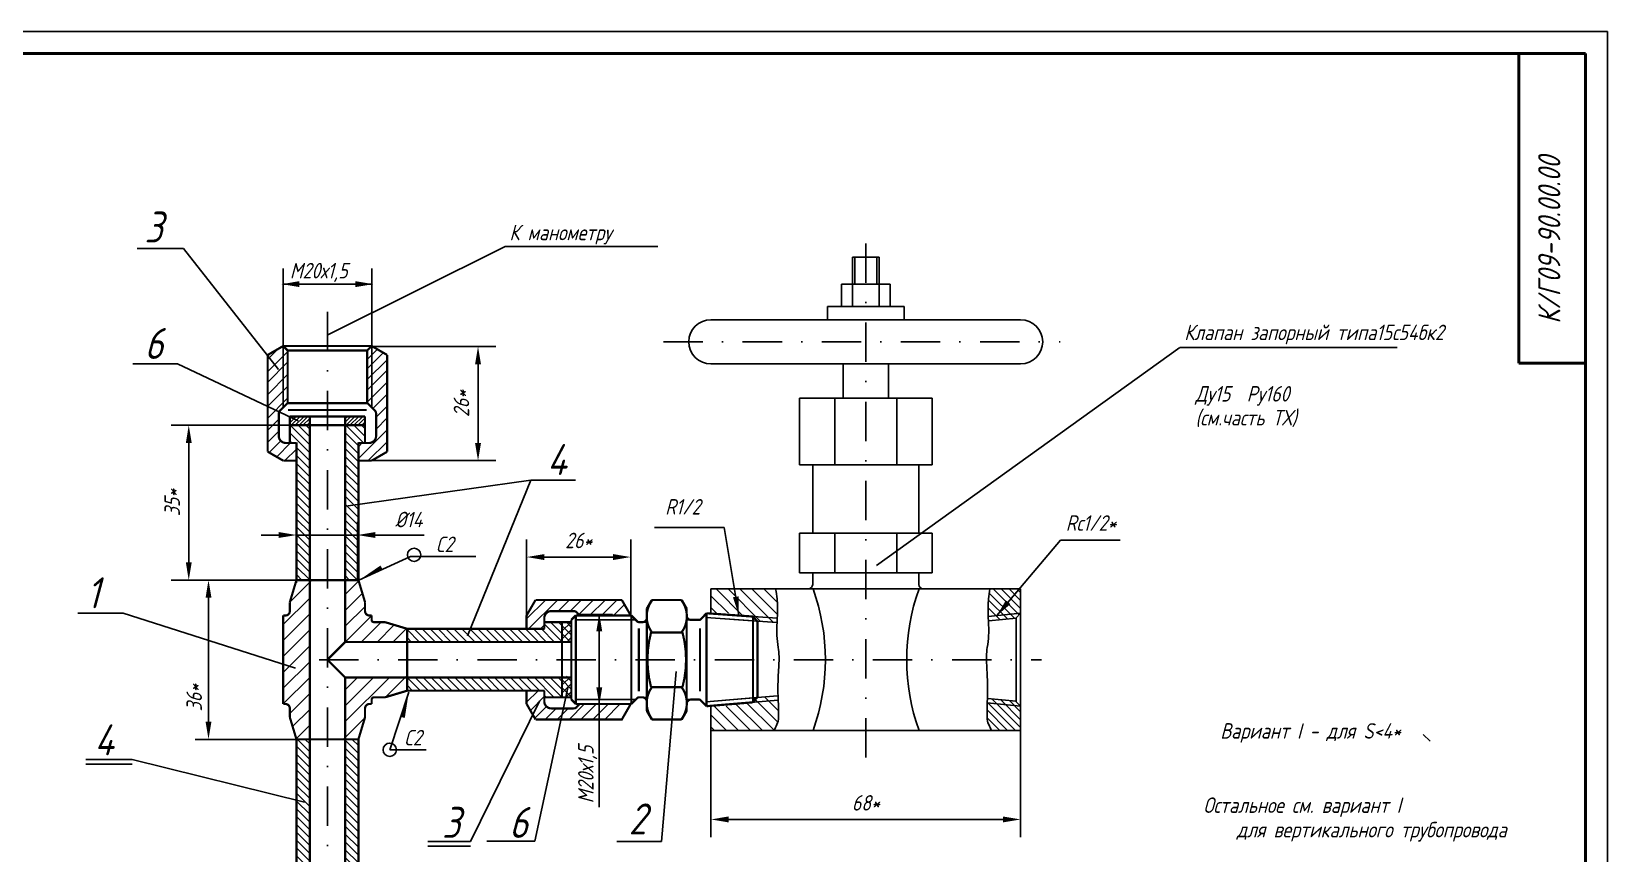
# Model space of a CAD drawing. Header units: inches. Extents: x 1065 to 7392, y 1020 to 3127.
# Drawn here: x 3474.3 to 3830.5, y 1677.3 to 1863.1 of the extents above; entities that cross this region are included whole.
import ezdxf
from ezdxf.enums import TextEntityAlignment as Align

# ---------------------------------------------------------------- set-up
doc = ezdxf.new("R2010")
doc.units = ezdxf.units.IN
doc.header["$LTSCALE"] = 0.7
doc.header["$MEASUREMENT"] = 0
doc.linetypes.add('DASHDOT', pattern=[25.4, 12.7, -6.35, 0, -6.35])
doc.styles.add('ROMANC', font='romanc', dxfattribs={"width": 0.8, "oblique": 15, "height": 3.5})
doc.styles.get("Standard").update_dxf_attribs({"font": 'romand.shx', "width": 0.8, "oblique": 15, "height": 3.5})
doc.dimstyles.get("Standard").update_dxf_attribs({"dimtxt": 3.5, "dimasz": 4, "dimexe": 4, "dimexo": 0, "dimgap": 2, "dimtad": 1, "dimdec": 0, "dimdsep": 46, "dimtxsty": 'Standard', "dimcen": 0.09, "dimadec": 0, "dimazin": 0, "dimtfac": 1, "dimtdec": 0, "dimtmove": 0, "dimatfit": 3, "dimfxl": 0, "dimtolj": 1, "dimtzin": 0, "dimlwd": 25, "dimlwe": 25, "dimarcsym": 0})

# ---------------------------------------------------------------- blocks, each defined once
blk = doc.blocks.new('*X140')
at = {"color": 0}
for p, q in [((659.41, 734.85), (661.46, 736.89)), ((659.41, 736.65), (659.66, 736.89)), ((661.53, 734), (659.41, 736.12)), ((659.41, 733.05), (661.53, 735.17)), ((661.35, 732.39), (659.41, 734.32)), ((661.53, 735.79), (660.44, 736.89)), ((659.55, 732.39), (659.41, 732.52)), ((660.55, 732.39), (661.53, 733.38))]:
    blk.add_line(p, q, dxfattribs=at)
blk = doc.blocks.new('*D334')
at = {"color": 0, "lineweight": 25}
for p, q in [((3551.44, 1791.87), (3579.23, 1791.87)), ((3575.23, 1787.87), (3575.23, 1770.1)), ((3551.2, 1766.1), (3579.23, 1766.1))]:
    blk.add_line(p, q, dxfattribs=at)
for points in [[(3574.56, 1787.87), (3575.9, 1787.87), (3575.23, 1791.87)], [(3574.56, 1770.1), (3575.9, 1770.1), (3575.23, 1766.1)]]:
    blk.add_solid(points, dxfattribs=at)
at = {"layer": 'DEFPOINTS', "color": 0, "lineweight": 25}
for p in [(3551.44, 1791.87), (3551.2, 1766.1), (3575.23, 1766.1)]:
    blk.add_point(p, dxfattribs=at)
at = {"color": 0, "lineweight": 25, "insert": (3571.48, 1778.99), "char_height": 3.5, "attachment_point": 5, "rotation": 90}
blk.add_mtext('\\A1;26*', dxfattribs=at)
blk = doc.blocks.new('*D335')
at = {"color": 0, "lineweight": 25}
for p, q in [((3532.7, 1774.1), (3505.86, 1774.1)), ((3509.86, 1770.1), (3509.86, 1743.1)), ((3534.2, 1739.1), (3505.86, 1739.1))]:
    blk.add_line(p, q, dxfattribs=at)
for points in [[(3509.2, 1770.1), (3510.53, 1770.1), (3509.86, 1774.1)], [(3509.2, 1743.1), (3510.53, 1743.1), (3509.86, 1739.1)]]:
    blk.add_solid(points, dxfattribs=at)
at = {"layer": 'DEFPOINTS', "color": 0, "lineweight": 25}
for p in [(3532.7, 1774.1), (3509.86, 1739.1), (3534.2, 1739.1)]:
    blk.add_point(p, dxfattribs=at)
at = {"color": 0, "lineweight": 25, "insert": (3506.11, 1756.6), "char_height": 3.5, "attachment_point": 5, "rotation": 90}
blk.add_mtext('\\A1;35*', dxfattribs=at)
blk = doc.blocks.new('*D353')
at = {"color": 0, "lineweight": 25}
for p, q in [((3586.2, 1730.33), (3586.2, 1748.31)), ((3609.75, 1731.1), (3609.75, 1748.31)), ((3590.2, 1744.31), (3605.75, 1744.31))]:
    blk.add_line(p, q, dxfattribs=at)
for points in [[(3590.2, 1744.98), (3590.2, 1743.64), (3586.2, 1744.31)], [(3605.75, 1744.98), (3605.75, 1743.64), (3609.75, 1744.31)]]:
    blk.add_solid(points, dxfattribs=at)
at = {"layer": 'DEFPOINTS', "color": 0, "lineweight": 25}
for p in [(3609.75, 1744.31), (3609.75, 1731.1), (3586.2, 1730.33)]:
    blk.add_point(p, dxfattribs=at)
at = {"color": 0, "lineweight": 25, "insert": (3597.97, 1748.06), "char_height": 3.5, "attachment_point": 5}
blk.add_mtext('\\A1;26*', dxfattribs=at)
blk = doc.blocks.new('*D354')
at = {"color": 0, "lineweight": 25}
for p, q in [((3627.85, 1705.1), (3627.85, 1681)), ((3697.85, 1705.1), (3697.85, 1681)), ((3631.85, 1685), (3693.85, 1685))]:
    blk.add_line(p, q, dxfattribs=at)
for points in [[(3631.85, 1685.67), (3631.85, 1684.33), (3627.85, 1685)], [(3693.85, 1685.67), (3693.85, 1684.33), (3697.85, 1685)]]:
    blk.add_solid(points, dxfattribs=at)
at = {"layer": 'DEFPOINTS', "color": 0, "lineweight": 25}
for p in [(3627.85, 1705.1), (3697.85, 1705.1), (3697.85, 1685)]:
    blk.add_point(p, dxfattribs=at)
at = {"color": 0, "lineweight": 25, "insert": (3662.85, 1688.75), "char_height": 3.5, "attachment_point": 5}
blk.add_mtext('\\A1;68*', dxfattribs=at)

msp = doc.modelspace()

# ---------------------------------------------------------------- hatches: boundary and pattern name
at = {"lineweight": 25}
h = msp.add_hatch(dxfattribs=at)
h.set_pattern_fill('ANSI31', color=256, scale=5, style=0)
h.set_pattern_definition([(45, (1861.792, 877.1487), (-0.44194174, 0.44194174), [])])
h.paths.add_polyline_path([(3537.2, 1776.1), (3532.7, 1776.1), (3532.7, 1774.1), (3537.2, 1774.1)])
h.paths.add_polyline_path([(3549.7, 1776.1), (3545.2, 1776.1), (3545.2, 1774.1), (3549.7, 1774.1)])
h = msp.add_hatch(dxfattribs=at)
h.set_pattern_fill('ANSI31', color=256, scale=10, angle=90, style=0)
h.set_pattern_definition([(135, (2347.0752, 820.3733), (-0.8838835, -0.8838835), [])])
h.paths.add_polyline_path([(3537.2, 1703.1), (3534.2, 1703.1), (3534.2, 1672.1), (3532.7, 1672.1), (3532.7, 1668.87), (3533.47, 1668.1), (3537.2, 1668.1)])
h.paths.add_polyline_path([(3545.2, 1668.1), (3549.7, 1668.1), (3549.7, 1671.63), (3549.23, 1672.1), (3548.2, 1672.1), (3548.2, 1703.1), (3545.2, 1703.1)])

# ---------------------------------------------------------------- linework, layer by layer
for p, q in [((3236.46, 1863.11), (3830.46, 1863.11)), ((3830.46, 1863.11), (3830.46, 1022.11)), ((3541.32, 1794.52), (3581.39, 1814.54)), ((3581.39, 1814.54), (3615.89, 1814.54)), ((3659.85, 1812.11), (3665.85, 1812.11)), ((3659.85, 1812.11), (3659.85, 1800.97)), ((3660.35, 1812.11), (3660.35, 1805.97)), ((3665.35, 1812.11), (3665.35, 1805.97)), ((3665.85, 1812.11), (3665.85, 1800.97)), ((3657.35, 1805.97), (3668.35, 1805.97)), ((3657.35, 1805.97), (3657.35, 1800.97)), ((3668.35, 1805.97), (3668.35, 1800.97)), ((3654.18, 1800.97), (3671.52, 1800.97)), ((3654.18, 1797.97), (3654.18, 1800.97)), ((3671.52, 1797.97), (3671.52, 1800.97)), ((3627.87, 1797.97), (3697.84, 1797.97)), ((3733.89, 1791.68), (3782.91, 1791.68)), ((3627.87, 1787.97), (3697.84, 1787.97)), ((3657.72, 1780.19), (3657.72, 1787.97)), ((3667.98, 1780.19), (3667.98, 1787.97)), ((3531.2, 1779.26), (3531.2, 1786.07)), ((3531.2, 1779.28), (3531.2, 1786.07)), ((3531.2, 1778.11), (3531.2, 1786.07)), ((3551.2, 1779.28), (3551.2, 1786.07)), ((3551.2, 1778.14), (3551.2, 1786.07)), ((3647.85, 1780.19), (3677.85, 1780.19)), ((3647.85, 1765.19), (3677.85, 1765.19)), ((3650.85, 1759.74), (3650.85, 1765.19)), ((3674.85, 1759.74), (3674.85, 1765.19)), ((3650.85, 1762.78), (3650.85, 1749.74)), ((3674.85, 1762.78), (3674.85, 1749.74)), ((3630.87, 1750.98), (3615.13, 1750.98)), ((3634.14, 1731.09), (3630.87, 1750.98)), ((3647.85, 1749.74), (3677.85, 1749.74)), ((3692.49, 1731.09), (3706.82, 1748.14)), ((3706.82, 1748.14), (3720.37, 1748.14)), ((3548.3, 1739.05), (3559.96, 1744.43)), ((3559.96, 1744.43), (3574.73, 1744.43)), ((3534.2, 1739.1), (3541.2, 1739.1)), ((3534.2, 1739.1), (3548.2, 1739.1)), ((3537.2, 1739.1), (3537.2, 1721.1)), ((3548.2, 1739.1), (3541.2, 1739.1)), ((3647.85, 1740.74), (3677.85, 1740.74)), ((3650.85, 1738.1), (3650.85, 1740.74)), ((3674.85, 1738.1), (3674.85, 1740.74)), ((3627.85, 1737.1), (3649.85, 1737.1)), ((3697.85, 1737.1), (3642.48, 1737.1)), ((3597.32, 1731.12), (3596.32, 1730.12)), ((3599.38, 1731.1), (3609.88, 1731.1)), ((3611.38, 1729.6), (3609.88, 1731.1)), ((3609.88, 1731.1), (3609.88, 1711.11)), ((3613.38, 1732.69), (3613.38, 1721.1)), ((3622.38, 1721.1), (3622.38, 1732.69)), ((3625.38, 1730.1), (3626.91, 1731.62)), ((3627.85, 1731.54), (3642.84, 1730.48)), ((3637.36, 1730.87), (3638.28, 1729.8)), ((3697.85, 1731.6), (3690.54, 1730.9)), ((3697.85, 1731.6), (3696.85, 1730.6)), ((3559.2, 1728.1), (3559.2, 1721.1)), ((3596.32, 1730.12), (3596.32, 1712.11)), ((3596.32, 1730.12), (3596.32, 1712.11)), ((3596.32, 1730.12), (3596.32, 1712.11)), ((3596.32, 1730.12), (3596.32, 1712.11)), ((3596.32, 1730.12), (3596.32, 1712.11)), ((3596.38, 1730.12), (3596.38, 1712.11)), ((3596.38, 1730.12), (3596.38, 1712.11)), ((3596.38, 1730.12), (3596.38, 1712.11)), ((3596.38, 1730.12), (3596.38, 1712.11)), ((3596.38, 1730.12), (3596.38, 1712.11)), ((3596.38, 1730.12), (3596.38, 1712.11)), ((3596.38, 1730.12), (3596.38, 1712.11)), ((3597.32, 1730.1), (3609.88, 1730.1)), ((3598.38, 1730.1), (3610.88, 1730.1)), ((3610.88, 1730.1), (3610.88, 1730.06)), ((3610.88, 1730.1), (3610.88, 1730.06)), ((3611.38, 1729.6), (3613.38, 1729.6)), ((3611.56, 1727.73), (3611.56, 1714.26)), ((3622.38, 1730.1), (3625.38, 1730.1)), ((3625.38, 1730.1), (3625.38, 1730.05)), ((3626.76, 1730.61), (3642.74, 1729.48)), ((3626.81, 1730.61), (3638.28, 1729.8)), ((3638.38, 1729.68), (3638.38, 1712.7)), ((3696.85, 1730.5), (3690.66, 1729.91)), ((3696.85, 1730.6), (3696.85, 1711.55)), ((3531.2, 1711.1), (3531.2, 1721.1)), ((3559.2, 1714.1), (3559.2, 1721.1)), ((3613.38, 1709.51), (3613.38, 1721.1)), ((3622.38, 1721.1), (3622.38, 1709.51)), ((3559.58, 1713.8), (3555.28, 1700.75)), ((3597.32, 1711.11), (3596.32, 1712.11)), ((3597.32, 1712.1), (3610.88, 1712.1)), ((3598.38, 1712.1), (3609.88, 1712.1)), ((3598.39, 1712.1), (3610.88, 1712.1)), ((3599.38, 1711.1), (3609.88, 1711.1)), ((3611.38, 1712.6), (3609.88, 1711.1)), ((3610.88, 1712.1), (3610.88, 1712.14)), ((3611.38, 1712.6), (3613.38, 1712.6)), ((3613.38, 1711.31), (3613.38, 1711.6)), ((3622.38, 1712.1), (3625.38, 1712.1)), ((3622.38, 1709.51), (3622.38, 1711.31)), ((3625.38, 1712.1), (3626.91, 1710.58)), ((3626.75, 1711.59), (3642.94, 1712.95)), ((3626.8, 1711.6), (3638.26, 1712.56)), ((3627.85, 1710.68), (3643.06, 1711.96)), ((3637.35, 1711.48), (3638.26, 1712.56)), ((3697.85, 1710.6), (3690.31, 1711.35)), ((3696.85, 1711.7), (3690.34, 1712.35)), ((3697.85, 1710.6), (3696.85, 1711.6)), ((3534.2, 1703.1), (3548.2, 1703.1)), ((3627.85, 1705.1), (3649.91, 1705.1)), ((3697.85, 1705.1), (3642.1, 1705.1)), ((3555.3, 1700.73), (3563.53, 1700.73))]:
    msp.add_line(p, q)
at = {"lineweight": 50}
for p, q in [((3256.46, 1858.11), (3825.46, 1858.11)), ((3810.46, 1858.11), (3810.46, 1788.11)), ((3825.46, 1858.11), (3825.46, 1027.11)), ((3810.46, 1788.11), (3825.46, 1788.11))]:
    msp.add_line(p, q, dxfattribs=at)
at = {"lineweight": 25}
for p, q in [((3508.71, 1814.09), (3498.19, 1814.09)), ((3530.13, 1786.68), (3508.71, 1814.09)), ((3733.85, 1791.67), (3665.27, 1742.41)), ((3507.32, 1788.02), (3497.22, 1788.02)), ((3534.56, 1775.11), (3507.32, 1788.02)), ((3587.16, 1761.67), (3545.37, 1755.8)), ((3572.84, 1726.47), (3587.16, 1761.67)), ((3587.16, 1761.67), (3597.26, 1761.67)), ((3495.01, 1731.66), (3484.83, 1731.66)), ((3533.97, 1719.16), (3495.01, 1731.66)), ((3620.01, 1718.46), (3616.72, 1679.98)), ((3595.61, 1715.13), (3588.09, 1680.12)), ((3573.52, 1679.98), (3589.13, 1711.76)), ((3788.83, 1704.2), (3790.42, 1702.71)), ((3497.04, 1698.53), (3486.57, 1698.53)), ((3497.04, 1697.53), (3486.57, 1697.53)), ((3536.01, 1688.93), (3497.04, 1698.53)), ((3573.52, 1679.98), (3563.9, 1679.98)), ((3573.52, 1678.98), (3563.9, 1678.98)), ((3588.09, 1680.12), (3577.19, 1680.12)), ((3616.72, 1679.98), (3606.63, 1679.98))]:
    msp.add_line(p, q, dxfattribs=at)
at = {"linetype": 'DASHDOT'}
for p, q in [((3662.85, 1815.18), (3662.85, 1696.25)), ((3541.2, 1799.73), (3541.2, 1352.79)), ((3617.15, 1792.97), (3706.77, 1792.97)), ((3539.32, 1721.1), (3702.58, 1721.1))]:
    msp.add_line(p, q, dxfattribs=at)
at = {"color": 0, "linetype": 'ByBlock'}
for p, q in [((3531.2, 1786.07), (3531.2, 1809.55)), ((3551.2, 1786.07), (3551.2, 1809.55)), ((3531.2, 1806), (3551.2, 1806)), ((3531.2, 1778.11), (3531.2, 1785.53)), ((3534.2, 1738.46), (3534.2, 1752.29)), ((3548, 1739.1), (3548, 1752.29)), ((3530.2, 1749.29), (3526.2, 1749.29)), ((3534.2, 1749.29), (3548, 1749.29)), ((3552, 1749.29), (3556, 1749.29)), ((3556, 1749.29), (3563.04, 1749.29)), ((3534.2, 1739.1), (3511.32, 1739.1)), ((3514.32, 1735.1), (3514.32, 1707.1)), ((3597.99, 1731.35), (3605.63, 1731.35)), ((3602.63, 1731.35), (3602.63, 1711.1)), ((3598.21, 1711.1), (3605.63, 1711.1)), ((3602.63, 1711.1), (3602.63, 1687.8)), ((3534.2, 1703.1), (3511.32, 1703.1))]:
    msp.add_line(p, q, dxfattribs=at)
at = {"color": 0}
for p, q in [((3527.7, 1789.01), (3530.04, 1791.35)), ((3551.2, 1791.67), (3551.42, 1791.89)), ((3527.7, 1786.23), (3532.2, 1790.73)), ((3527.7, 1789.72), (3528.34, 1790.37)), ((3527.7, 1783.85), (3532.2, 1788.35)), ((3550.2, 1788.97), (3552.35, 1791.12)), ((3550.2, 1786.88), (3553.82, 1790.5)), ((3550.2, 1784.41), (3554.7, 1788.91)), ((3527.7, 1781.08), (3532.2, 1785.58)), ((3550.2, 1782.03), (3554.7, 1786.53)), ((3527.7, 1778.39), (3532.2, 1782.89)), ((3550.2, 1779.33), (3554.7, 1783.83)), ((3551.45, 1777.89), (3554.7, 1781.14)), ((3527.7, 1775.69), (3532.2, 1780.19)), ((3552.2, 1775.94), (3554.7, 1778.44)), ((3527.7, 1773), (3530.2, 1775.5)), ((3532.76, 1774.1), (3537.2, 1769.66)), ((3534.56, 1774.1), (3537.2, 1771.46)), ((3536.35, 1774.1), (3537.2, 1773.25)), ((3545.33, 1774.1), (3549.33, 1770.1)), ((3547.13, 1774.1), (3549.7, 1771.53)), ((3548.93, 1774.1), (3549.7, 1773.33)), ((3552.2, 1773.25), (3554.7, 1775.75)), ((3527.7, 1770.3), (3530.2, 1772.8)), ((3528.03, 1767.94), (3530.66, 1770.57)), ((3529.73, 1766.95), (3532.88, 1770.1)), ((3532.7, 1772.36), (3537.2, 1767.86)), ((3532.7, 1770.57), (3533.17, 1770.1)), ((3545.2, 1772.44), (3548.2, 1769.44)), ((3545.2, 1770.64), (3548.2, 1767.64)), ((3548.2, 1766.56), (3554.7, 1773.06)), ((3548.2, 1769.25), (3549.05, 1770.1)), ((3550.43, 1766.1), (3554.7, 1770.36)), ((3531.58, 1766.1), (3534.2, 1768.72)), ((3534.2, 1769.07), (3537.2, 1766.07)), ((3534.2, 1767.27), (3537.2, 1764.27)), ((3545.2, 1768.84), (3548.2, 1765.84)), ((3545.2, 1767.05), (3548.2, 1764.05)), ((3534.2, 1765.48), (3537.2, 1762.48)), ((3534.2, 1763.68), (3537.2, 1760.68)), ((3545.2, 1765.25), (3548.2, 1762.25)), ((3545.2, 1763.46), (3548.2, 1760.46)), ((3534.2, 1761.88), (3537.2, 1758.88)), ((3534.2, 1760.09), (3537.2, 1757.09)), ((3545.2, 1761.66), (3548.2, 1758.66)), ((3545.2, 1759.86), (3548.2, 1756.86)), ((3534.2, 1758.29), (3537.2, 1755.29)), ((3534.2, 1756.5), (3537.2, 1753.5)), ((3545.2, 1758.07), (3548.2, 1755.07)), ((3545.2, 1756.27), (3548.2, 1753.27)), ((3534.2, 1754.7), (3537.2, 1751.7)), ((3534.2, 1752.9), (3537.2, 1749.9)), ((3545.2, 1754.48), (3548.2, 1751.48)), ((3545.2, 1752.68), (3548.2, 1749.68)), ((3534.2, 1751.11), (3537.2, 1748.11)), ((3534.2, 1749.31), (3537.2, 1746.31)), ((3545.2, 1750.88), (3548.2, 1747.88)), ((3545.2, 1749.09), (3548.2, 1746.09)), ((3534.2, 1747.52), (3537.2, 1744.52)), ((3534.2, 1745.72), (3537.2, 1742.72)), ((3545.2, 1747.29), (3548.2, 1744.29)), ((3545.2, 1745.5), (3548.2, 1742.5)), ((3534.2, 1743.92), (3537.2, 1740.92)), ((3534.2, 1742.13), (3537.2, 1739.13)), ((3545.2, 1743.7), (3548.2, 1740.7)), ((3545.2, 1741.9), (3548, 1739.1)), ((3532.71, 1734.13), (3537.68, 1739.1)), ((3534.2, 1740.33), (3535.43, 1739.1)), ((3545.2, 1740.11), (3546.21, 1739.1)), ((3545.2, 1735.84), (3548.26, 1738.9)), ((3531.2, 1729.03), (3537.2, 1735.03)), ((3545.2, 1732.25), (3549.09, 1736.14)), ((3586.2, 1730.33), (3590.46, 1734.6)), ((3586.66, 1728.1), (3593.16, 1734.6)), ((3593.35, 1732.1), (3595.85, 1734.6)), ((3596.05, 1732.1), (3598.55, 1734.6)), ((3597.99, 1731.35), (3601.24, 1734.6)), ((3600.43, 1731.1), (3603.93, 1734.6)), ((3603.13, 1731.1), (3606.63, 1734.6)), ((3631.84, 1731.6), (3627.85, 1735.58)), ((3635.1, 1731.03), (3629.03, 1737.1)), ((3639.08, 1729.74), (3631.72, 1737.1)), ((3641.98, 1729.54), (3634.42, 1737.1)), ((3642.88, 1731.34), (3637.11, 1737.1)), ((3642.87, 1734.03), (3639.81, 1737.1)), ((3694.85, 1730.31), (3690.56, 1734.6)), ((3696.49, 1730.46), (3690.77, 1736.18)), ((3697.5, 1731.25), (3691.65, 1737.1)), ((3697.85, 1732.69), (3693.44, 1737.1)), ((3697.85, 1734.49), (3695.24, 1737.1)), ((3697.85, 1736.28), (3697.04, 1737.1)), ((3531.2, 1725.44), (3537.2, 1731.44)), ((3545.2, 1728.66), (3549.7, 1733.16)), ((3545.23, 1725.1), (3551.2, 1731.07)), ((3605.81, 1731.1), (3608.31, 1733.59)), ((3605.82, 1731.1), (3606.04, 1731.32)), ((3629.14, 1731.6), (3627.85, 1732.89)), ((3693.21, 1730.15), (3690.49, 1732.87)), ((3531.2, 1721.84), (3537.2, 1727.84)), ((3548.82, 1725.1), (3553.32, 1729.6)), ((3552.41, 1725.1), (3556.29, 1728.97)), ((3556, 1725.1), (3559.05, 1728.14)), ((3562, 1725.1), (3559.2, 1727.9)), ((3563.8, 1725.1), (3560.8, 1728.1)), ((3565.6, 1725.1), (3562.6, 1728.1)), ((3567.39, 1725.1), (3564.39, 1728.1)), ((3569.19, 1725.1), (3566.19, 1728.1)), ((3570.98, 1725.1), (3567.98, 1728.1)), ((3572.78, 1725.1), (3569.78, 1728.1)), ((3574.58, 1725.1), (3571.58, 1728.1)), ((3576.37, 1725.1), (3573.37, 1728.1)), ((3578.17, 1725.1), (3575.17, 1728.1)), ((3579.97, 1725.1), (3576.97, 1728.1)), ((3581.76, 1725.1), (3578.76, 1728.1)), ((3583.56, 1725.1), (3580.56, 1728.1)), ((3585.35, 1725.1), (3582.35, 1728.1)), ((3587.15, 1725.1), (3584.15, 1728.1)), ((3588.95, 1725.1), (3585.95, 1728.1)), ((3590.74, 1725.1), (3587.74, 1728.1)), ((3589.35, 1728.1), (3590.2, 1728.95)), ((3592.54, 1725.1), (3589.54, 1728.1)), ((3594.2, 1725.23), (3590.2, 1729.23)), ((3594.2, 1727.03), (3591.63, 1729.6)), ((3594.2, 1728.83), (3593.43, 1729.6)), ((3531.2, 1718.25), (3537.2, 1724.25)), ((3560.21, 1725.1), (3559.2, 1726.11)), ((3531.2, 1714.66), (3537.2, 1720.66)), ((3531.23, 1711.1), (3537.2, 1717.07)), ((3545.2, 1707.11), (3555.19, 1717.1)), ((3545.2, 1714.29), (3548, 1717.1)), ((3545.2, 1710.7), (3551.6, 1717.1)), ((3554.32, 1712.63), (3558.78, 1717.1)), ((3558.78, 1717.1), (3559.2, 1717.52)), ((3562.23, 1714.1), (3559.23, 1717.1)), ((3564.02, 1714.1), (3561.02, 1717.1)), ((3565.82, 1714.1), (3562.82, 1717.1)), ((3567.62, 1714.1), (3564.62, 1717.1)), ((3569.41, 1714.1), (3566.41, 1717.1)), ((3571.21, 1714.1), (3568.21, 1717.1)), ((3573, 1714.1), (3570, 1717.1)), ((3574.8, 1714.1), (3571.8, 1717.1)), ((3576.6, 1714.1), (3573.6, 1717.1)), ((3578.39, 1714.1), (3575.39, 1717.1)), ((3580.19, 1714.1), (3577.19, 1717.1)), ((3581.98, 1714.1), (3578.98, 1717.1)), ((3583.78, 1714.1), (3580.78, 1717.1)), ((3585.58, 1714.1), (3582.58, 1717.1)), ((3587.37, 1714.1), (3584.37, 1717.1)), ((3589.17, 1714.1), (3586.17, 1717.1)), ((3592.47, 1712.6), (3587.97, 1717.1)), ((3594.2, 1712.66), (3589.76, 1717.1)), ((3594.2, 1714.46), (3591.56, 1717.1)), ((3594.2, 1716.25), (3593.35, 1717.1)), ((3532.7, 1708.98), (3537.2, 1713.48)), ((3560.43, 1714.1), (3559.2, 1715.33)), ((3586.2, 1711.48), (3588.82, 1714.1)), ((3590.67, 1712.6), (3590.2, 1713.07)), ((3533.33, 1706.01), (3537.2, 1709.88)), ((3587.05, 1709.63), (3590.2, 1712.78)), ((3588.04, 1707.93), (3590.67, 1710.56)), ((3590.4, 1707.6), (3592.9, 1710.1)), ((3593.1, 1707.6), (3595.6, 1710.1)), ((3595.79, 1707.6), (3599.29, 1711.1)), ((3598.49, 1707.6), (3601.99, 1711.1)), ((3601.18, 1707.6), (3604.68, 1711.1)), ((3603.87, 1707.6), (3607.37, 1711.1)), ((3634.09, 1705.1), (3628.59, 1710.6)), ((3636.78, 1705.1), (3631.28, 1710.6)), ((3639.48, 1705.1), (3633.43, 1711.15)), ((3642.12, 1705.15), (3635.91, 1711.36)), ((3642.97, 1707), (3637.47, 1712.49)), ((3643.14, 1709.52), (3639.96, 1712.7)), ((3694.91, 1705.1), (3690.25, 1709.76)), ((3696.71, 1705.1), (3690.3, 1711.51)), ((3697.85, 1705.75), (3691.35, 1712.25)), ((3697.85, 1707.55), (3693.34, 1712.05)), ((3697.85, 1709.34), (3695.34, 1711.86)), ((3534.15, 1703.25), (3537.2, 1706.29)), ((3545.2, 1703.52), (3549.66, 1707.98)), ((3631.4, 1705.1), (3627.85, 1708.64)), ((3628.7, 1705.1), (3627.85, 1705.95)), ((3693.12, 1705.1), (3690.26, 1707.96)), ((3544.78, 1703.1), (3545.2, 1703.52)), ((3691.32, 1705.1), (3691.25, 1705.17))]:
    msp.add_line(p, q, dxfattribs=at)
at = {"linetype": 'Continuous'}
for p, q in [((3647.85, 1780.19), (3647.85, 1765.19)), ((3655.85, 1780.19), (3655.85, 1765.19)), ((3669.85, 1780.19), (3669.85, 1765.19)), ((3677.85, 1780.19), (3677.85, 1765.19)), ((3647.85, 1749.74), (3647.85, 1740.74)), ((3655.85, 1749.74), (3655.85, 1740.74)), ((3669.85, 1749.74), (3669.85, 1740.74)), ((3677.85, 1749.74), (3677.85, 1740.74)), ((3627.85, 1737.1), (3627.85, 1731.6)), ((3697.85, 1737.1), (3697.85, 1705.1)), ((3697.85, 1737.1), (3697.85, 1705.1)), ((3597.32, 1731.12), (3597.32, 1711.1)), ((3622.38, 1732.69), (3622.38, 1721.1)), ((3637.38, 1730.86), (3637.38, 1721.1)), ((3637.38, 1730.83), (3637.38, 1711.48)), ((3622.38, 1709.51), (3622.38, 1721.1)), ((3637.38, 1711.48), (3637.38, 1721.1)), ((3627.85, 1710.6), (3627.85, 1705.1))]:
    msp.add_line(p, q, dxfattribs=at)
at = {"const_width": 0.5}
for points in [[(3531.35, 1792.1), (3527.7, 1789.99)], [(3531.2, 1792.02), (3551.2, 1792.02)], [(3531.2, 1792.02), (3532.2, 1791.02)], [(3551.2, 1792.02), (3550.2, 1791.02)], [(3551.05, 1792.1), (3554.7, 1789.99)], [(3527.7, 1768.13), (3527.7, 1789.99)], [(3532.2, 1791.02), (3550.2, 1791.02)], [(3532.2, 1779.11), (3532.2, 1791.02)], [(3550.2, 1779.11), (3550.2, 1791.02)], [(3554.7, 1768.12), (3554.7, 1789.99)], [(3530.49, 1777.4), (3532.2, 1779.11)], [(3532.2, 1779.11), (3550.23, 1779.11)], [(3532.32, 1777.55), (3550.03, 1777.55)], [(3551.91, 1777.44), (3550.2, 1779.14)], [(3530.2, 1771.7), (3530.2, 1776.73)], [(3549.7, 1776.1), (3532.7, 1776.1)], [(3532.7, 1770.1), (3532.7, 1776.1)], [(3549.7, 1774.1), (3532.7, 1774.1)], [(3537.2, 1739.1), (3537.2, 1776.1)], [(3545.2, 1739.1), (3545.2, 1776.1)], [(3549.7, 1770.1), (3549.7, 1776.1)], [(3552.2, 1771.7), (3552.2, 1776.73)], [(3534.2, 1770.1), (3531.8, 1770.1)], [(3534.2, 1770.1), (3532.7, 1770.1)], [(3534.2, 1739.1), (3534.2, 1770.22)], [(3548.2, 1739.1), (3548.2, 1770.22)], [(3550.6, 1770.1), (3548.2, 1770.1)], [(3549.7, 1770.1), (3548.2, 1770.1)], [(3531.21, 1766.1), (3527.7, 1768.13)], [(3551.2, 1766.1), (3554.7, 1768.12)], [(3534.2, 1766.1), (3531.21, 1766.1)], [(3551.2, 1766.1), (3548.2, 1766.1)], [(3534.2, 1739.1), (3532.7, 1734.1)], [(3534.2, 1739.1), (3548.2, 1739.1)], [(3534.2, 1739.1), (3548.2, 1739.1)], [(3534.2, 1739.1), (3548.2, 1739.1)], [(3534.2, 1739.1), (3548.2, 1739.1)], [(3534.2, 1739.1), (3548.2, 1739.1)], [(3548.2, 1739.1), (3534.2, 1739.1)], [(3537.2, 1703.1), (3537.2, 1739.1)], [(3545.2, 1739.1), (3545.2, 1725.1)], [(3548.2, 1739.1), (3549.7, 1734.1)], [(3586.2, 1731.1), (3588.22, 1734.6)], [(3588.22, 1734.6), (3607.73, 1734.6)], [(3609.83, 1730.95), (3607.73, 1734.6)], [(3613.38, 1732.69), (3614.48, 1734.6)], [(3614.48, 1734.6), (3621.28, 1734.6)], [(3622.38, 1732.69), (3621.28, 1734.6)], [(3531.2, 1731.1), (3531.2, 1711.1)], [(3531.2, 1731.1), (3531.7, 1731.1)], [(3532.7, 1734.1), (3532.7, 1732.1)], [(3549.7, 1734.1), (3549.7, 1732.1)], [(3550.7, 1731.1), (3551.2, 1731.1)], [(3551.2, 1731.1), (3551.2, 1730.1)], [(3586.2, 1731.1), (3586.2, 1728.1)], [(3591.8, 1732.1), (3596.83, 1732.1)], [(3597.29, 1731.1), (3596.32, 1730.12)], [(3597.32, 1731.1), (3609.88, 1731.1)], [(3597.54, 1731.81), (3598.24, 1731.1)], [(3611.24, 1729.74), (3609.88, 1731.1)], [(3609.88, 1731.1), (3609.88, 1721.1)], [(3613.38, 1721.1), (3613.38, 1732.69)], [(3622.38, 1732.69), (3622.38, 1721.1)], [(3625.53, 1730.24), (3626.88, 1731.6)], [(3626.88, 1731.61), (3637.38, 1730.86)], [(3626.88, 1731.6), (3626.88, 1721.1)], [(3637.36, 1730.87), (3638.38, 1729.68)], [(3637.38, 1730.86), (3637.38, 1721.11)], [(3551.7, 1729.6), (3554.2, 1729.6)], [(3559.2, 1728.1), (3554.2, 1729.6)], [(3559.2, 1728.1), (3559.2, 1714.1)], [(3559.2, 1728.1), (3590.32, 1728.1)], [(3559.2, 1728.1), (3559.2, 1714.1)], [(3590.2, 1730.5), (3590.2, 1728.1)], [(3590.2, 1729.6), (3596.32, 1729.6)], [(3590.2, 1729.6), (3590.2, 1728.1)], [(3594.2, 1729.6), (3594.2, 1712.6)], [(3596.32, 1730.12), (3596.32, 1712.11)], [(3611.56, 1728.22), (3611.56, 1721.1)], [(3611.59, 1729.6), (3612.38, 1729.6)], [(3614.33, 1727.28), (3621.43, 1727.28)], [(3623.38, 1730.1), (3625.18, 1730.1)], [(3625.38, 1728.22), (3625.38, 1721.1)], [(3638.38, 1729.68), (3638.38, 1712.7)], [(3545.2, 1725.1), (3541.2, 1721.1)], [(3545.2, 1725.1), (3559.2, 1725.1)], [(3559.2, 1725.1), (3596.32, 1725.1)], [(3541.2, 1721.1), (3545.2, 1717.1)], [(3609.88, 1711.1), (3609.88, 1721.1)], [(3611.56, 1713.98), (3611.56, 1721.1)], [(3613.38, 1721.1), (3613.38, 1709.51)], [(3622.38, 1709.51), (3622.38, 1721.1)], [(3625.38, 1713.98), (3625.38, 1721.1)], [(3626.88, 1710.6), (3626.88, 1721.1)], [(3637.38, 1711.48), (3637.38, 1721.09)], [(3545.2, 1703.1), (3545.2, 1717.1)], [(3545.2, 1717.1), (3559.2, 1717.1)], [(3559.2, 1717.1), (3596.32, 1717.1)], [(3559.2, 1714.1), (3554.2, 1712.6)], [(3559.2, 1714.1), (3590.32, 1714.1)], [(3586.2, 1714.1), (3586.2, 1711.11)], [(3590.2, 1714.1), (3590.2, 1712.6)], [(3590.2, 1714.1), (3590.2, 1711.7)], [(3614.33, 1714.91), (3621.43, 1714.91)], [(3531.2, 1711.1), (3531.7, 1711.1)], [(3532.7, 1708.1), (3532.7, 1710.1)], [(3549.7, 1708.1), (3549.7, 1710.1)], [(3550.7, 1711.1), (3551.2, 1711.1)], [(3551.2, 1711.1), (3551.2, 1712.1)], [(3551.7, 1712.6), (3554.2, 1712.6)], [(3586.2, 1711.11), (3588.23, 1707.6)], [(3590.2, 1712.6), (3596.32, 1712.6)], [(3591.8, 1710.1), (3596.83, 1710.1)], [(3597.32, 1711.11), (3596.32, 1712.11)], [(3597.29, 1711.1), (3596.32, 1712.08)], [(3597.32, 1711.1), (3609.88, 1711.1)], [(3597.5, 1710.39), (3598.21, 1711.1)], [(3599.36, 1711.1), (3609.88, 1711.1)], [(3609.83, 1711.25), (3607.73, 1707.6)], [(3611.24, 1712.45), (3609.88, 1711.1)], [(3611.24, 1712.45), (3609.88, 1711.1)], [(3611.59, 1712.6), (3612.38, 1712.6)], [(3611.59, 1712.6), (3612.38, 1712.6)], [(3613.38, 1709.51), (3613.38, 1711.6)], [(3613.38, 1709.51), (3614.48, 1707.6)], [(3613.38, 1709.51), (3614.48, 1707.6)], [(3622.38, 1709.51), (3621.28, 1707.6)], [(3622.38, 1709.51), (3621.28, 1707.6)], [(3622.38, 1711.31), (3622.38, 1709.51)], [(3623.38, 1712.1), (3625.18, 1712.1)], [(3623.38, 1712.1), (3625.18, 1712.1)], [(3625.53, 1711.95), (3626.88, 1710.6)], [(3625.53, 1711.95), (3626.88, 1710.6)], [(3626.88, 1710.6), (3637.38, 1711.48)], [(3637.35, 1711.48), (3638.38, 1712.7)], [(3637.35, 1711.48), (3638.26, 1712.56)], [(3534.2, 1703.1), (3532.7, 1708.1)], [(3548.2, 1703.1), (3549.7, 1708.1)], [(3588.23, 1707.6), (3607.88, 1707.6)], [(3614.48, 1707.6), (3621.28, 1707.6)], [(3614.48, 1707.6), (3621.28, 1707.6)], [(3534.2, 1703.1), (3548.2, 1703.1)], [(3534.2, 1703.1), (3534.2, 1671.98)], [(3537.2, 1703.1), (3537.2, 1665.98)], [(3545.2, 1703.1), (3545.2, 1665.98)], [(3548.2, 1703.1), (3548.2, 1671.98)]]:
    msp.add_lwpolyline(points, dxfattribs=at)
for points in [[(3530.2, 1776.73, -0.198912), (3530.49, 1777.44, -0.198912)], [(3551.91, 1777.44, -0.198912), (3552.2, 1776.73, -0.198912)], [(3531.8, 1770.1, -0.414214), (3530.2, 1771.7, -0.414214)], [(3552.2, 1771.7, -0.414214), (3550.6, 1770.1, -0.414214)], [(3614.63, 1734.6, 0.337742), (3614.54, 1727.28, 0.337742)], [(3621.22, 1727.28, 0.337742), (3621.14, 1734.6, 0.337742)], [(3531.7, 1731.1, 0.414214), (3532.7, 1732.1, 0.414214)], [(3549.7, 1732.1, 0.414214), (3550.7, 1731.1, 0.414214)], [(3591.8, 1732.1, 0.414214), (3590.2, 1730.5, 0.414214)], [(3597.54, 1731.81, 0.198912), (3596.83, 1732.1, 0.198912)], [(3612.38, 1729.6, 0.414214), (3613.38, 1730.6, 0.414214)], [(3622.38, 1731.1, 0.414214), (3623.38, 1730.1, 0.414214)], [(3551.2, 1730.1, 0.414214), (3551.7, 1729.6, 0.414214)], [(3611.24, 1729.74, 0.198912), (3611.59, 1729.6, 0.198912)], [(3614.33, 1727.28, 0.065251), (3613.52, 1721.1, 0.065251)], [(3622.24, 1721.1, 0.065251), (3621.43, 1727.28, 0.065251)], [(3625.18, 1730.1, 0.198912), (3625.53, 1730.24, 0.198912)], [(3614.33, 1714.91, -0.065251), (3613.52, 1721.1, -0.065251)], [(3622.24, 1721.1, -0.065251), (3621.43, 1714.91, -0.065251)], [(3614.63, 1707.6, -0.337742), (3614.54, 1714.91, -0.337742)], [(3621.22, 1714.91, -0.337742), (3621.14, 1707.6, -0.337742)], [(3532.7, 1710.1, 0.414214), (3531.7, 1711.1, 0.414214)], [(3550.7, 1711.1, 0.414214), (3549.7, 1710.1, 0.414214)], [(3551.7, 1712.6, 0.414214), (3551.2, 1712.1, 0.414214)], [(3590.2, 1711.7, 0.414214), (3591.8, 1710.1, 0.414214)], [(3596.83, 1710.1, 0.198912), (3597.54, 1710.39, 0.198912)], [(3611.24, 1712.45, -0.198912), (3611.59, 1712.6, -0.198912)], [(3611.59, 1712.6, 0.198912), (3611.24, 1712.45, 0.198912)], [(3612.38, 1712.6, -0.414214), (3613.38, 1711.6, -0.414214)], [(3613.38, 1711.6, 0.414214), (3612.38, 1712.6, 0.414214)], [(3622.38, 1711.1, -0.414214), (3623.38, 1712.1, -0.414214)], [(3623.38, 1712.1, 0.414214), (3622.38, 1711.1, 0.414214)], [(3625.18, 1712.1, -0.198912), (3625.53, 1711.95, -0.198912)], [(3625.53, 1711.95, 0.198912), (3625.18, 1712.1, 0.198912)]]:
    msp.add_lwpolyline(points, format="xyb", dxfattribs=at)
for points, format in [([(3548.3, 1739.05, 0, 1, 0), (3553.43, 1741.96, 1, 1, 0)], "xyseb"), ([(3642.48, 1737.1, -0.010158), (3642.8, 1734.86, -0.030036), (3642.9, 1733.25, -0.013798), (3642.78, 1728.9, 0.026226), (3642.78, 1726.61, 0.02831), (3643.07, 1723.9, -0.037565), (3643.25, 1721.86, -0.018986), (3643.2, 1719.85, 0.008915), (3643.01, 1715.58, 0.019358), (3643.06, 1712.18, -0.01613), (3643.13, 1708.11, -0.103314), (3642.76, 1706.43, -0.018147), (3642.1, 1705.1)], "xyb"), ([(3690.91, 1737.1, 0.010158), (3690.59, 1734.86, 0.030036), (3690.49, 1733.25, 0.013798), (3690.6, 1728.9, -0.026226), (3690.61, 1726.61, -0.02831), (3690.32, 1723.9, 0.037565), (3690.13, 1721.86, 0.018986), (3690.18, 1719.85, -0.008915), (3690.37, 1715.58, -0.019358), (3690.33, 1712.18, 0.01613), (3690.25, 1708.11, 0.103314), (3690.63, 1706.43, 0.018147), (3691.29, 1705.1)], "xyb"), ([(3559.58, 1713.8, 0, 1, 0), (3558.2, 1708.07, 1, 1, 0)], "xyseb")]:
    msp.add_lwpolyline(points, format=format)
at = {"linetype": 'Continuous', "const_width": 0.5}
for points in [[(3597.32, 1731.1), (3597.32, 1721.11)], [(3597.32, 1711.1), (3597.32, 1721.09)]]:
    msp.add_lwpolyline(points, dxfattribs=at)
for centre in [(3560.77, 1744.81), (3555.28, 1700.75)]:
    msp.add_circle(centre, 1.5)
for centre, radius, start, end in [((3627.87, 1792.97), 5, 90, 270), ((3697.84, 1792.97), 5, 270, 90), ((3649.85, 1738.1), 1, 270, 0), ((3675.85, 1738.1), 1, 180, 270), ((3606.34, 1721.1), 47.39, 340.267, 19.733), ((3719.49, 1721.1), 47.39, 160.267, 199.733), ((3616.38, 1711.31), 6.03, 321.9873, 0)]:
    msp.add_arc(centre, radius, start, end)
at = {"color": 0, "linetype": 'ByBlock'}
for points in [[(3534.86, 1806.67), (3534.86, 1805.34), (3530.86, 1806)], [(3547.53, 1806.67), (3547.53, 1805.34), (3551.53, 1806)], [(3530.2, 1749.96), (3530.2, 1748.63), (3534.2, 1749.29)], [(3552, 1749.96), (3552, 1748.63), (3548, 1749.29)], [(3513.66, 1735.1), (3514.99, 1735.1), (3514.32, 1739.1)], [(3601.96, 1727.49), (3603.3, 1727.49), (3602.63, 1731.49)], [(3601.96, 1714.87), (3603.3, 1714.87), (3602.63, 1710.87)], [(3513.66, 1707.1), (3514.99, 1707.1), (3514.32, 1703.1)]]:
    msp.add_solid(points, dxfattribs=at)
for points in [[(3634.13, 1735.43), (3632.82, 1735.21), (3634.12, 1731.37)], [(3695.53, 1733.67), (3694.51, 1734.53), (3692.45, 1731.04)]]:
    msp.add_solid(points)
at = {"layer": 'DEFPOINTS', "color": 0, "linetype": 'ByBlock'}
for p in [(3662.85, 1812.11), (3551.2, 1798.57), (3531.2, 1792.02), (3541.2, 1792.02), (3551.2, 1792.02), (3622.87, 1792.97), (3702.84, 1792.97), (3531.2, 1782.53), (3531.2, 1778.11), (3551.45, 1777.89), (3548, 1749.29), (3534.2, 1739.1), (3534.2, 1739.1), (3534.2, 1739.1), (3534.2, 1739.1), (3534.2, 1739.1), (3534.2, 1738.46), (3537.2, 1739.1), (3537.2, 1739.1), (3545.2, 1739.1), (3545.2, 1739.1), (3548, 1739.1), (3548.2, 1739.1), (3548.2, 1739.1), (3548.2, 1739.1), (3548.2, 1739.1), (3532.71, 1734.13), (3532.71, 1734.13), (3549.7, 1734.1), (3550.06, 1731.33), (3551.2, 1731.07), (3597.99, 1731.35), (3551.38, 1729.71), (3551.7, 1730.1), (3554.2, 1729.6), (3559.2, 1728.1), (3596.32, 1730.12), (3596.32, 1730.12), (3613.38, 1730.25), (3622.38, 1730.25), (3637.28, 1729.87), (3638.28, 1729.8), (3638.28, 1729.8), (3559.2, 1725.1), (3531.2, 1721.1), (3597.11, 1721.1), (3597.11, 1721.1), (3559.2, 1717.1), (3597.11, 1717.1), (3559.2, 1714.1), (3596.32, 1716.3), (3549.91, 1710.71), (3550.7, 1710.1), (3551.2, 1711.1), (3554.32, 1712.63), (3596.32, 1712.08), (3596.32, 1712.08), (3596.33, 1712.1), (3598.21, 1711.1), (3602.63, 1711.1), (3613.38, 1711.94), (3622.38, 1711.94), (3637.26, 1712.47), (3638.26, 1712.56), (3638.26, 1712.56), (3532.7, 1708.1), (3514.32, 1703.1), (3534.2, 1703.1), (3551.95, 1703.1), (3627.85, 1705.1), (3697.85, 1705.1)]:
    msp.add_point(p, dxfattribs=at)

# ---------------------------------------------------------------- block references
for p in [(2934.78, 992.71), (2934.78, 980.48)]:
    msp.add_blockref('*X140', p)

# ---------------------------------------------------------------- texts
at = {"color": 0, "linetype": 'ByBlock', "style": 'ROMANC', "oblique": 15, "width": 0.8}
msp.add_text('%%C14', height=3.5, dxfattribs=at).set_placement((3559.57, 1752.79), align=Align.MIDDLE_CENTER)
msp.add_text('36*', height=3.5, rotation=90, dxfattribs=at).set_placement((3511.09, 1712.51), align=Align.MIDDLE_CENTER)
at = {"lineweight": 35, "insert": (3814.8, 1797.02), "char_height": 5, "width": 116.2188, "attachment_point": 1, "rotation": 90}
msp.add_mtext('К/Г09-90.00.00 ', dxfattribs=at)
at = {"lineweight": 35, "char_height": 7, "width": 25.8231, "attachment_point": 1}
for s, insert in [('3', (3499.85, 1822.41)), ('6', (3499.85, 1796.1)), ('4', (3590.81, 1769.86)), ('1', (3486.76, 1739.73)), ('4', (3488.51, 1706.49)), ('2', (3609.28, 1688.61)), ('3', (3567.08, 1687.83)), ('6', (3582.25, 1687.83))]:
    msp.add_mtext(s, dxfattribs=dict(at, insert=insert))
at = {"lineweight": 25, "char_height": 3.5, "attachment_point": 1}
for s, insert, width in [('К манометру', (3582.33, 1819.42), 44.6012), ('М20х1,5', (3532.71, 1810.8), 35.6639), ('Клапан запорный типа15с54бк2', (3734.82, 1796.84), 70.9958), ('Ду15  Ру160', (3737.34, 1782.96), 41.1648), ('(см.часть ТХ)', (3737.34, 1777.55), 43.7185), ('R1/2', (3617.52, 1757.42), 32.719), ('Rс1/2*', (3708.05, 1753.76), 32.719), ('С2', (3565.72, 1748.94), 15.4142), ('Вариант I - для S<4*', (3742.96, 1706.76), 62.4197), ('С2', (3558.56, 1705.24), 15.4142), ('Остальное см. вариант I ', (3739.14, 1689.98), 73.2089), ('для вертикального трубопровода', (3746.67, 1684.44), 71.3397)]:
    msp.add_mtext(s, dxfattribs=dict(at, insert=insert, width=width))
at = {"lineweight": 25, "insert": (3597.84, 1688.63), "char_height": 3.5, "width": 34.3225, "attachment_point": 1, "rotation": 90}
msp.add_mtext('М20х1,5', dxfattribs=at)

# ---------------------------------------------------------------- dimensions: what is measured, and where the dimension line sits
at = {"lineweight": 25}
for base, p1, p2, text, picture, middle in [((3575.23, 1766.1), (3551.44, 1791.87), (3551.2, 1766.1), '26*', '*D334', (3571.48, 1778.99)), ((3509.86, 1739.1), (3532.7, 1774.1), (3534.2, 1739.1), '35*', '*D335', (3506.11, 1756.6))]:
    dim = msp.add_linear_dim(base=base, p1=p1, p2=p2, angle=90, text=text, dimstyle='Standard', dxfattribs=at)
    dim.commit()
    dim.dimension.update_dxf_attribs({"geometry": picture, "text_midpoint": middle})
for base, p1, p2, text, picture, middle in [((3609.75, 1744.31), (3586.2, 1730.33), (3609.75, 1731.1), '26*', '*D353', (3597.97, 1748.06)), ((3697.85, 1685), (3627.85, 1705.1), (3697.85, 1705.1), '68*', '*D354', (3662.85, 1688.75))]:
    dim = msp.add_linear_dim(base=base, p1=p1, p2=p2, text=text, dimstyle='Standard', dxfattribs=at)
    dim.commit()
    dim.dimension.update_dxf_attribs({"geometry": picture, "text_midpoint": middle})

doc.saveas('drawing.dxf')
